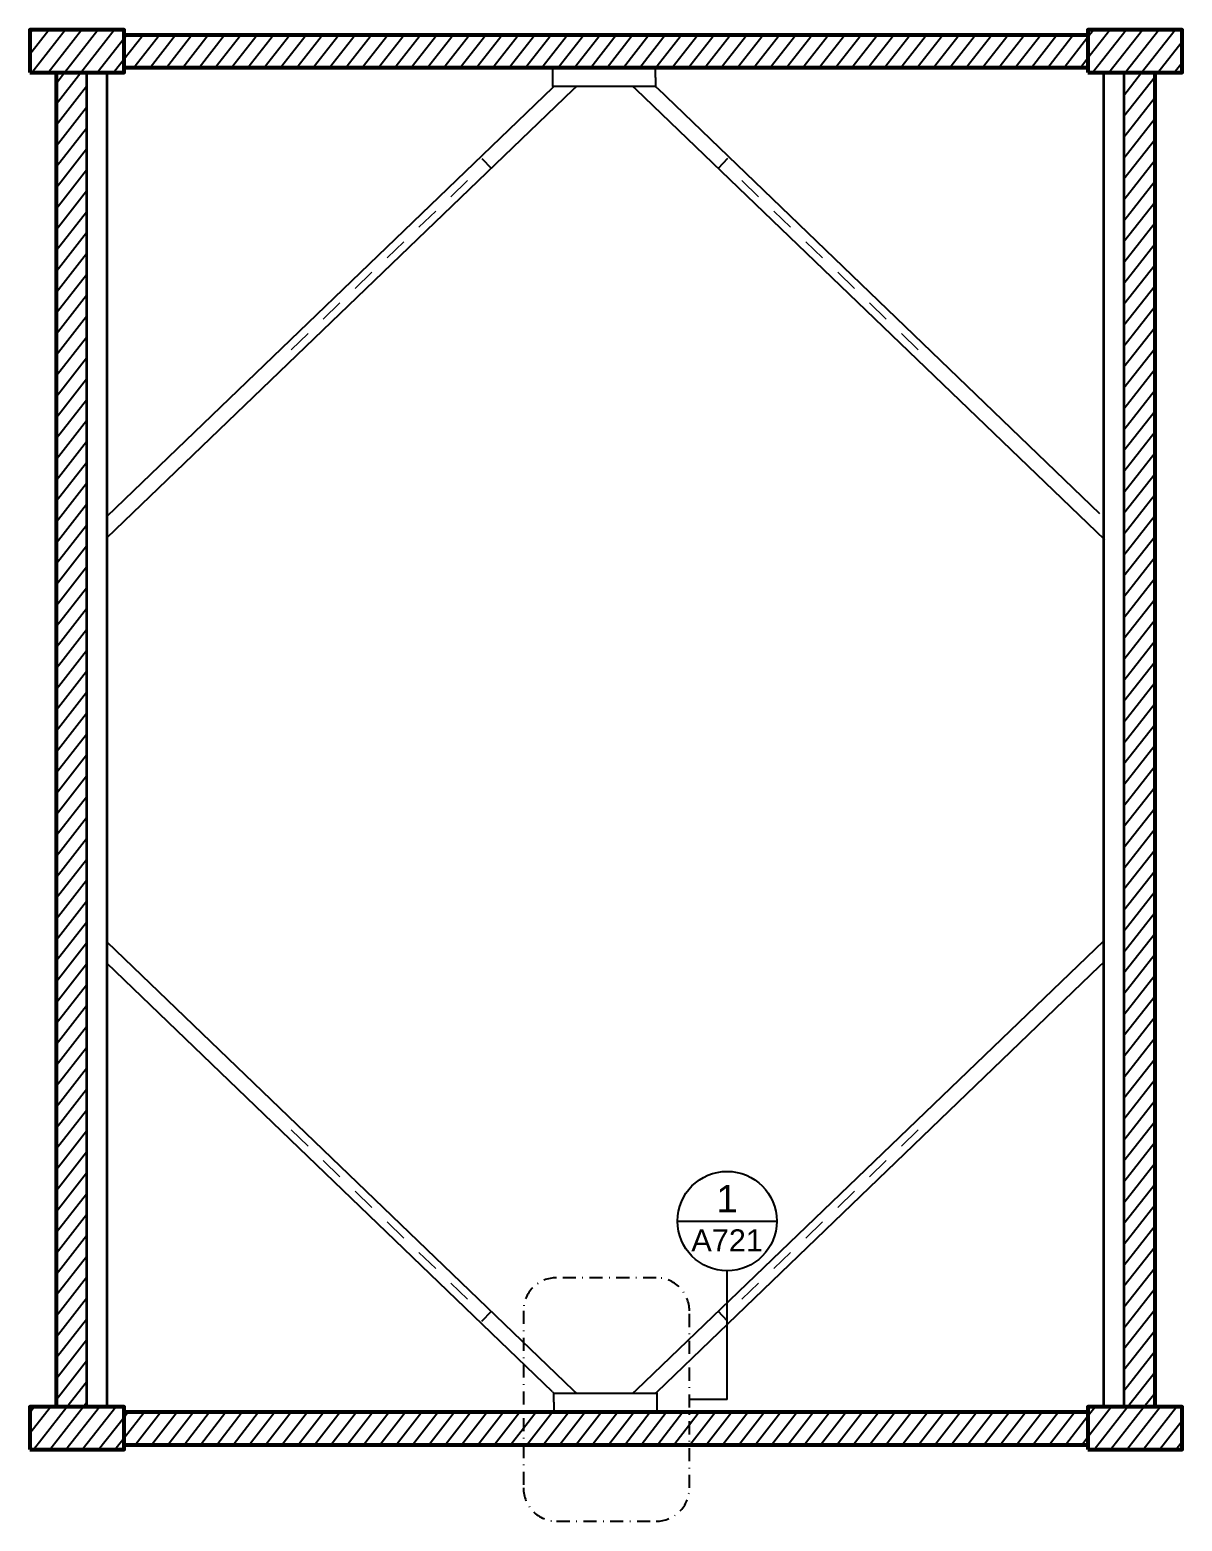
# Model space of a CAD drawing. Header units: millimetres. Extents: x -383 to 2872, y 639 to 2489.
# Drawn here: x 1551.3 to 1719.3, y 639.1 to 856.5 of the extents above; entities that cross this region are included whole.
import ezdxf
from ezdxf.enums import TextEntityAlignment as Align

# ---------------------------------------------------------------- set-up
doc = ezdxf.new("R2010")
doc.units = ezdxf.units.MM
doc.linetypes.add('TRATTOPUNTO', pattern=[25.4, 12.7, -6.35, 0, -6.35])
doc.layers.add('A-ANNO-SYMB', color=3, linetype='Continuous', lineweight=18)
for name, color, linetype in [('ARREDI_attrezzature', 175, 'Continuous'), ('SELECTIONS', 6, 'Continuous'), ('struttura', 7, 'Continuous')]:
    doc.layers.add(name, color=color, linetype=linetype)
doc.styles.add('ARIAL', font='Arial.ttf')
doc.styles.get("Standard").update_dxf_attribs({"font": 'Arial.ttf'})
pattern_1 = [(52, (622.8566, 480.8557), (-1.4775202, 1.1543653), [])]

# ---------------------------------------------------------------- blocks, each defined once
blk = doc.blocks.new('DETAGLI')
at = {"layer": 'SELECTIONS', "linetype": 'Continuous'}
blk.add_line((486.66, 356.17), (504.76, 356.17), dxfattribs=at)
blk.add_circle((495.71, 356.17), 9.05, dxfattribs=at)
at = {"layer": 'A-ANNO-SYMB', "linetype": 'Continuous'}
for tag, p in [('TAVOLA', (495.71, 362.76)), ('SEZIONE', (495.71, 354.67))]:
    blk.add_attdef(tag, text='', height=5, dxfattribs=at).set_placement(p, align=Align.TOP_CENTER)

msp = doc.modelspace()

# ---------------------------------------------------------------- hatches: boundary and pattern name
at = {"layer": 'ARREDI_attrezzature'}
h = msp.add_hatch(dxfattribs=at)
h.set_pattern_fill('ANSI31', color=256, scale=15, angle=7)
h.set_pattern_definition(pattern_1)
h.paths.add_polyline_path([(1564.99, 856.51), (1551.25, 856.51), (1551.25, 850.27), (1564.99, 850.27)])
h = msp.add_hatch(dxfattribs=at)
h.set_pattern_fill('ANSI31', color=256, scale=15, angle=7)
h.set_pattern_definition(pattern_1)
h.paths.add_polyline_path([(1719.25, 856.51), (1705.51, 856.51), (1705.51, 850.27), (1719.25, 850.27)])
h = msp.add_hatch(dxfattribs=at)
h.set_pattern_fill('ANSI31', color=256, scale=15, angle=7)
h.set_pattern_definition(pattern_1)
h.paths.add_polyline_path([(1705.51, 855.8), (1564.99, 855.8), (1564.99, 851.02), (1705.51, 851.02)])
h = msp.add_hatch(dxfattribs=at)
h.set_pattern_fill('ANSI31', color=256, scale=15, angle=7)
h.set_pattern_definition(pattern_1)
h.paths.add_polyline_path([(1559.5, 850.27), (1555.07, 850.27), (1555.07, 655.8), (1559.5, 655.8)])
h = msp.add_hatch(dxfattribs=at)
h.set_pattern_fill('ANSI31', color=256, scale=15, angle=7)
h.set_pattern_definition(pattern_1)
h.paths.add_polyline_path([(1715.29, 850.27), (1710.75, 850.27), (1710.75, 655.8), (1715.29, 655.8)])
h = msp.add_hatch(dxfattribs=at)
h.set_pattern_fill('ANSI31', color=256, scale=15, angle=7)
h.set_pattern_definition(pattern_1)
h.paths.add_polyline_path([(1564.99, 655.8), (1551.25, 655.8), (1551.25, 649.56), (1564.99, 649.56)])
h = msp.add_hatch(dxfattribs=at)
h.set_pattern_fill('ANSI31', color=256, scale=15, angle=7)
h.set_pattern_definition(pattern_1)
h.paths.add_polyline_path([(1623.21, 655.05), (1564.99, 655.05), (1564.99, 650.27), (1623.21, 650.27)])
h = msp.add_hatch(dxfattribs=at)
h.set_pattern_fill('ANSI31', color=256, scale=15, angle=7)
h.set_pattern_definition(pattern_1)
h.paths.add_polyline_path([(1647.41, 655.05), (1623.21, 655.05), (1623.21, 650.27), (1647.41, 650.27)])
h = msp.add_hatch(dxfattribs=at)
h.set_pattern_fill('ANSI31', color=256, scale=15, angle=7)
h.set_pattern_definition(pattern_1)
h.paths.add_polyline_path([(1705.51, 655.05), (1647.41, 655.05), (1647.41, 650.27), (1705.51, 650.27)])
h = msp.add_hatch(dxfattribs=at)
h.set_pattern_fill('ANSI31', color=256, scale=15, angle=7)
h.set_pattern_definition(pattern_1)
h.paths.add_polyline_path([(1719.25, 655.8), (1705.51, 655.8), (1705.51, 649.56), (1719.25, 649.56)])

# ---------------------------------------------------------------- linework, layer by layer
at = {"layer": 'SELECTIONS'}
for q in [(1652.91, 675.63), (1647.41, 656.88)]:
    msp.add_line((1652.91, 656.88), q, dxfattribs=at)
at = {"layer": 'SELECTIONS', "linetype": 'TRATTOPUNTO', "ltscale": 0.15}
msp.add_lwpolyline([(1628.05, 639.13), (1642.57, 639.13, 0.414214), (1647.41, 643.97), (1647.41, 669.78, 0.414214), (1642.57, 674.62), (1628.05, 674.62, 0.414214), (1623.21, 669.78), (1623.21, 643.97, 0.414214)], format="xyb", close=True, dxfattribs=at)
at = {"layer": 'struttura'}
for p, q in [((1627.5, 849.55), (1627.5, 851.02)), ((1642.49, 849.55), (1642.49, 851.02)), ((1627.44, 848.04), (1627.67, 848.27)), ((1630.48, 847.8), (1630.97, 848.27)), ((1639.66, 847.8), (1639.17, 848.27)), ((1642.7, 848.04), (1642.49, 848.27)), ((1707.19, 720.04), (1707.76, 720.58)), ((1627.44, 658), (1627.64, 657.77)), ((1630.48, 658.24), (1630.97, 657.77)), ((1639.66, 658.24), (1639.17, 657.77)), ((1642.7, 658), (1642.47, 657.77)), ((1627.64, 656.49), (1627.64, 655.05)), ((1642.64, 656.49), (1642.64, 655.05))]:
    msp.add_line(p, q, dxfattribs=at)
at = {"layer": 'struttura', "lineweight": 53}
for points in [[(1551.25, 850.27), (1564.99, 850.27), (1564.99, 856.51), (1551.25, 856.51), (1551.25, 850.27)], [(1705.51, 850.27), (1719.25, 850.27), (1719.25, 856.51), (1705.51, 856.51), (1705.51, 850.27)], [(1564.99, 855.8), (1705.51, 855.8)], [(1555.07, 850.27), (1555.07, 655.8)], [(1564.99, 851.02), (1705.51, 851.02)], [(1715.29, 655.8), (1715.29, 850.27)], [(1551.25, 649.56), (1564.99, 649.56), (1564.99, 655.8), (1551.25, 655.8), (1551.25, 649.56)], [(1564.99, 655.05), (1705.51, 655.05)], [(1705.51, 649.56), (1719.25, 649.56), (1719.25, 655.8), (1705.51, 655.8), (1705.51, 649.56)], [(1564.99, 650.27), (1705.51, 650.27)]]:
    msp.add_lwpolyline(points, dxfattribs=at)
at = {"layer": 'struttura', "lineweight": 35}
for points in [[(1559.5, 850.27), (1559.5, 655.8)], [(1562.5, 850.27), (1562.5, 655.8)], [(1707.76, 850.27), (1707.76, 655.7)], [(1710.75, 850.27), (1710.75, 655.7)]]:
    msp.add_lwpolyline(points, dxfattribs=at)
at = {"layer": 'struttura', "lineweight": 25}
for points in [[(1627.44, 848.04), (1562.5, 785.56)], [(1562.5, 782.47), (1630.48, 847.8)], [(1642.49, 849.55), (1642.49, 848.27), (1627.5, 848.27), (1627.5, 849.55)], [(1707.96, 782.16), (1639.66, 847.8)], [(1642.7, 848.04), (1707.19, 785.99)], [(1617.16, 837.74), (1618.54, 836.3)], [(1652.98, 837.74), (1651.6, 836.3)], [(1562.5, 723.56), (1630.48, 658.24)], [(1707.76, 723.68), (1639.66, 658.24)], [(1627.44, 658), (1562.5, 720.47)], [(1642.7, 658), (1707.19, 720.04)], [(1617.16, 668.3), (1618.54, 669.74)], [(1652.98, 668.3), (1651.6, 669.74)], [(1627.64, 656.49), (1627.64, 657.77), (1642.64, 657.77), (1642.64, 656.49)]]:
    msp.add_lwpolyline(points, dxfattribs=at)
at = {"layer": 'struttura', "lineweight": 18}
for points in [[(1612.64, 832.19), (1615.07, 834.56)], [(1657.5, 832.19), (1655.07, 834.56)], [(1607.98, 827.73), (1610.42, 830.1)], [(1662.16, 827.73), (1659.72, 830.1)], [(1603.33, 823.26), (1605.77, 825.63)], [(1666.81, 823.26), (1664.37, 825.63)], [(1598.68, 818.8), (1601.11, 821.17)], [(1671.46, 818.8), (1669.03, 821.17)], [(1594.02, 814.33), (1596.46, 816.71)], [(1676.12, 814.33), (1673.68, 816.71)], [(1589.37, 809.87), (1591.81, 812.24)], [(1680.77, 809.87), (1678.33, 812.24)], [(1589.37, 696.17), (1591.81, 693.79)], [(1680.77, 696.17), (1678.33, 693.79)], [(1594.02, 691.7), (1596.46, 689.33)], [(1676.12, 691.7), (1673.68, 689.33)], [(1598.68, 687.24), (1601.11, 684.87)], [(1671.46, 687.24), (1669.03, 684.87)], [(1603.33, 682.77), (1605.77, 680.4)], [(1666.81, 682.77), (1664.37, 680.4)], [(1607.98, 678.31), (1610.42, 675.94)], [(1662.16, 678.31), (1659.72, 675.94)], [(1612.64, 673.84), (1615.07, 671.48)], [(1657.5, 673.84), (1655.07, 671.48)]]:
    msp.add_lwpolyline(points, dxfattribs=at)

# ---------------------------------------------------------------- block references
at = {"layer": 'A-ANNO-SYMB'}
ref = msp.add_blockref('DETAGLI', (1256.34, 397.94), dxfattribs=dict(at, xscale=0.8, yscale=0.8, zscale=0.8))
ref.add_attrib('SEZIONE', 'A721', dxfattribs={"color": 6, "linetype": 'Continuous', "height": 3.2, "style": 'ARIAL'}).set_placement((1652.91, 681.67), align=Align.TOP_CENTER)
ref.add_attrib('TAVOLA', '1', dxfattribs={"color": 6, "linetype": 'Continuous', "height": 4, "style": 'ARIAL'}).set_placement((1652.91, 688.15), align=Align.TOP_CENTER)

doc.saveas('drawing.dxf')
